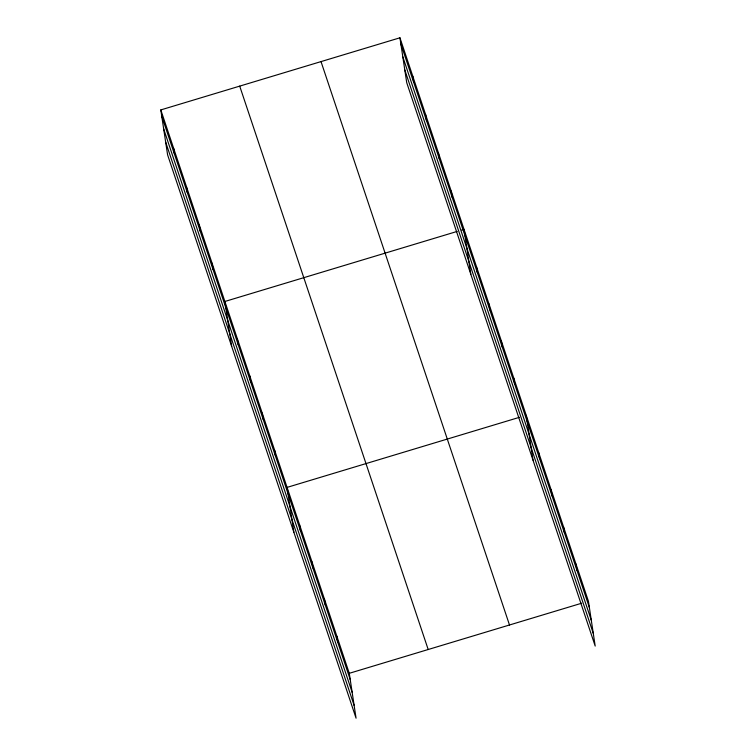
<?xml version="1.0" encoding="UTF-8"?>
<svg xmlns="http://www.w3.org/2000/svg" width="756" height="756" viewBox="0 0 756 756"><rect width="100%" height="100%" fill="white"/><g stroke="black" fill="none" stroke-linecap="round" stroke-linejoin="round"><path stroke-width="1.13" d="M160.801 109.922L349.272 673.312L356.067 718.2L167.586 154.8L160.801 109.922L399.933 37.8L588.414 601.2L595.199 646.078L406.728 82.688L399.933 37.8M457.257 231.393L224.882 301.474L231.667 346.361M461.765 230.032L464.023 229.351L470.808 274.239M519.457 417.312L287.072 487.393L293.867 532.281M349.272 673.312L581.647 603.231M400.888 44.065L589.359 607.455M402.816 56.804L591.287 620.203M404.8 69.939L593.271 633.339M321.016 61.595L509.497 624.995M239.709 86.118L428.189 649.517M161.746 116.178L350.217 679.578M163.674 128.926L352.145 692.316M165.659 142.062L354.139 705.452M575.977 564.014L576.923 570.27M563.532 526.828L564.486 533.084M551.096 489.642L552.041 495.908M538.659 452.457L539.604 458.722M526.214 415.271L533.008 460.158M513.778 378.094L514.723 384.35M501.341 340.909L502.286 347.165M488.896 303.723L489.85 309.988M476.46 266.537L477.405 272.803M451.2 191.041L452.154 197.307M438.385 152.731L439.33 158.996M425.571 114.421L426.516 120.686M412.757 76.11L413.702 82.376M336.836 636.127L337.781 642.392M324.4 598.941L325.345 605.206M311.954 561.765L312.899 568.021M299.518 524.579L300.463 530.835M274.636 450.207L275.581 456.473M262.2 413.022L263.145 419.287M249.754 375.836L250.708 382.101M237.318 338.66L238.263 344.916M212.058 263.164L213.012 269.42M199.244 224.853L200.189 231.109M186.43 186.543L187.375 192.799M173.615 148.233L174.56 154.489"/></g></svg>
